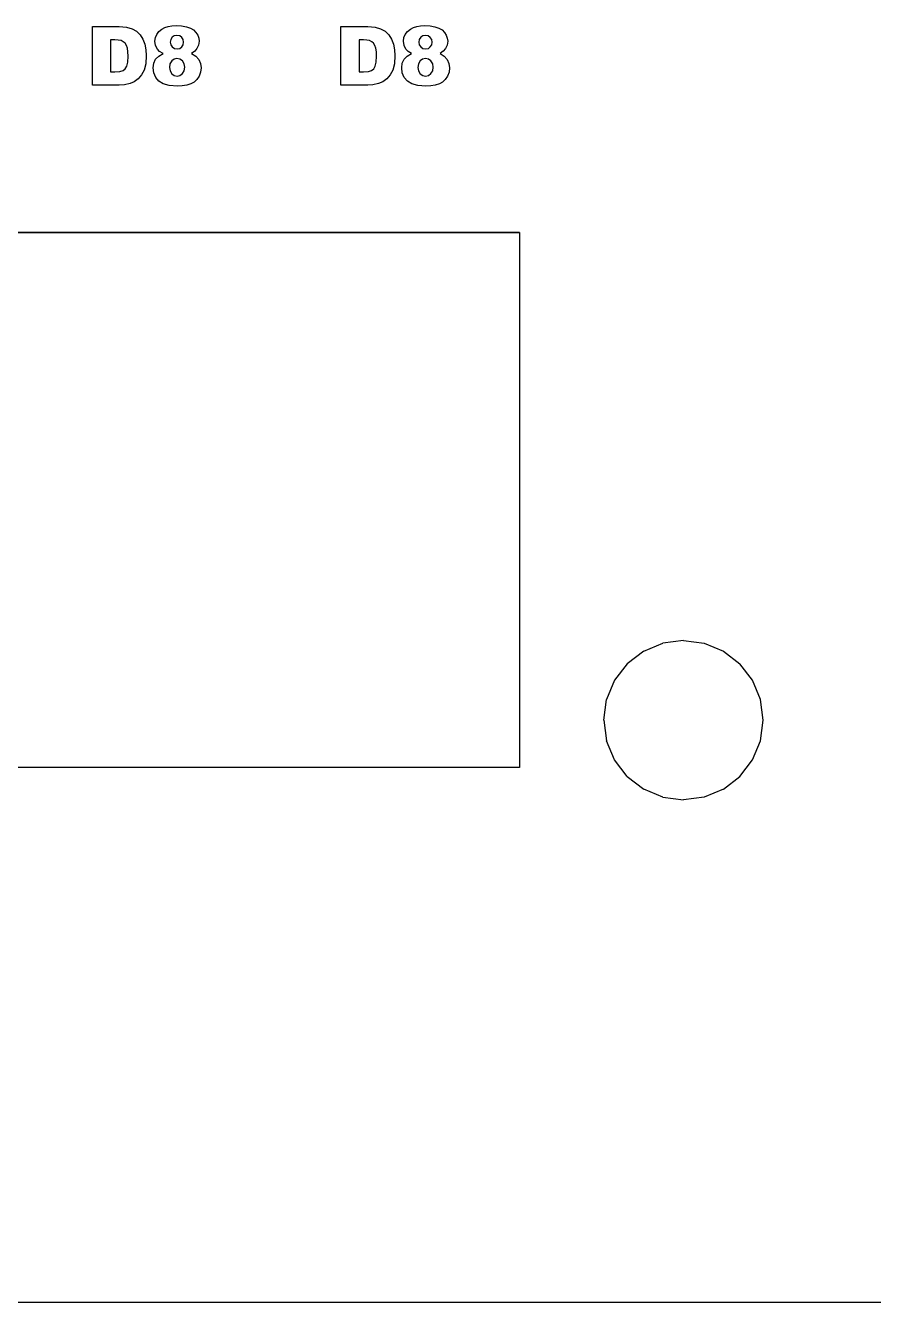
# Model space of a CAD drawing. Header units: metres. Extents: x 0 to 5.2, y 0 to 2.14.
# Drawn here: x 2.119 to 2.843, y 0 to 1.09 of the extents above; entities that cross this region are included whole.
import ezdxf

# ---------------------------------------------------------------- set-up
doc = ezdxf.new("R2010")
doc.units = ezdxf.units.M

msp = doc.modelspace()

# ---------------------------------------------------------------- linework, layer by layer
at = {"layer": 'D8#1'}
for p, q in [((2.176, 1.0888, 0.0626), (2.199, 1.0888, 0.0626)), ((2.176, 1.0388, 0.0625), (2.176, 1.0888, 0.0626)), ((2.176, 1.0888, 0.0946), (2.199, 1.0888, 0.0946)), ((2.176, 1.0388, 0.0945), (2.176, 1.0888, 0.0946)), ((2.176, 1.0888, 0.0626), (2.176, 1.0888, 0.0946)), ((2.199, 1.0888, 0.0626), (2.2051, 1.0884, 0.0626)), ((2.199, 1.0888, 0.0946), (2.2051, 1.0884, 0.0946)), ((2.199, 1.0888, 0.0626), (2.199, 1.0888, 0.0946)), ((2.2051, 1.0884, 0.0626), (2.21, 1.087, 0.0626)), ((2.2051, 1.0884, 0.0946), (2.21, 1.087, 0.0946)), ((2.2051, 1.0884, 0.0626), (2.2051, 1.0884, 0.0946)), ((2.21, 1.087, 0.0626), (2.2138, 1.0848, 0.0626)), ((2.21, 1.087, 0.0946), (2.2138, 1.0848, 0.0946)), ((2.21, 1.087, 0.0626), (2.21, 1.087, 0.0946)), ((2.2138, 1.0848, 0.0626), (2.2169, 1.0817, 0.0626)), ((2.2138, 1.0848, 0.0946), (2.2169, 1.0817, 0.0946)), ((2.2138, 1.0848, 0.0626), (2.2138, 1.0848, 0.0946)), ((2.2169, 1.0817, 0.0626), (2.2192, 1.078, 0.0626)), ((2.2169, 1.0817, 0.0946), (2.2192, 1.078, 0.0946)), ((2.2169, 1.0817, 0.0626), (2.2169, 1.0817, 0.0946)), ((2.2294, 1.0764, 0.0626), (2.2298, 1.0794, 0.0626)), ((2.2294, 1.0764, 0.0946), (2.2298, 1.0794, 0.0946)), ((2.2298, 1.0794, 0.0626), (2.2309, 1.0821, 0.0626)), ((2.2298, 1.0794, 0.0946), (2.2309, 1.0821, 0.0946)), ((2.2298, 1.0794, 0.0626), (2.2298, 1.0794, 0.0946)), ((2.2309, 1.0821, 0.0626), (2.2328, 1.0845, 0.0626)), ((2.2309, 1.0821, 0.0946), (2.2328, 1.0845, 0.0946)), ((2.2309, 1.0821, 0.0626), (2.2309, 1.0821, 0.0946)), ((2.2328, 1.0845, 0.0626), (2.2353, 1.0866, 0.0626)), ((2.2328, 1.0845, 0.0946), (2.2353, 1.0866, 0.0946)), ((2.2328, 1.0845, 0.0626), (2.2328, 1.0845, 0.0946)), ((2.2353, 1.0866, 0.0626), (2.2378, 1.088, 0.0626)), ((2.2353, 1.0866, 0.0946), (2.2378, 1.088, 0.0946)), ((2.2353, 1.0866, 0.0626), (2.2353, 1.0866, 0.0946)), ((2.2378, 1.088, 0.0626), (2.2407, 1.0889, 0.0626)), ((2.2378, 1.088, 0.0946), (2.2407, 1.0889, 0.0946)), ((2.2378, 1.088, 0.0626), (2.2378, 1.088, 0.0946)), ((2.2407, 1.0889, 0.0626), (2.2439, 1.0895, 0.0626)), ((2.2407, 1.0889, 0.0946), (2.2439, 1.0895, 0.0946)), ((2.2407, 1.0889, 0.0626), (2.2407, 1.0889, 0.0946)), ((2.2441, 1.0797, 0.0626), (2.2429, 1.0778, 0.0626)), ((2.2441, 1.0797, 0.0946), (2.2429, 1.0778, 0.0946)), ((2.2439, 1.0895, 0.0626), (2.2475, 1.0897, 0.0626)), ((2.2439, 1.0895, 0.0946), (2.2475, 1.0897, 0.0946)), ((2.2439, 1.0895, 0.0626), (2.2439, 1.0895, 0.0946)), ((2.2459, 1.0808, 0.0626), (2.2441, 1.0797, 0.0626)), ((2.2459, 1.0808, 0.0946), (2.2441, 1.0797, 0.0946)), ((2.2441, 1.0797, 0.0626), (2.2441, 1.0797, 0.0946)), ((2.2482, 1.0812, 0.0626), (2.2459, 1.0808, 0.0626)), ((2.2482, 1.0812, 0.0946), (2.2459, 1.0808, 0.0946)), ((2.2459, 1.0808, 0.0626), (2.2459, 1.0808, 0.0946)), ((2.2475, 1.0897, 0.0626), (2.2522, 1.0895, 0.0626)), ((2.2475, 1.0897, 0.0946), (2.2522, 1.0895, 0.0946)), ((2.2475, 1.0897, 0.0626), (2.2475, 1.0897, 0.0946)), ((2.2505, 1.0808, 0.0626), (2.2482, 1.0812, 0.0626)), ((2.2505, 1.0808, 0.0946), (2.2482, 1.0812, 0.0946)), ((2.2482, 1.0812, 0.0626), (2.2482, 1.0812, 0.0946)), ((2.2523, 1.0796, 0.0626), (2.2505, 1.0808, 0.0626)), ((2.2523, 1.0796, 0.0946), (2.2505, 1.0808, 0.0946)), ((2.2505, 1.0808, 0.0626), (2.2505, 1.0808, 0.0946)), ((2.2522, 1.0895, 0.0626), (2.2562, 1.0887, 0.0626)), ((2.2522, 1.0895, 0.0946), (2.2562, 1.0887, 0.0946)), ((2.2522, 1.0895, 0.0626), (2.2522, 1.0895, 0.0946)), ((2.2535, 1.0778, 0.0626), (2.2523, 1.0796, 0.0626)), ((2.2535, 1.0778, 0.0946), (2.2523, 1.0796, 0.0946)), ((2.2523, 1.0796, 0.0626), (2.2523, 1.0796, 0.0946)), ((2.2562, 1.0887, 0.0626), (2.2596, 1.0876, 0.0626)), ((2.2562, 1.0887, 0.0946), (2.2596, 1.0876, 0.0946)), ((2.2562, 1.0887, 0.0626), (2.2562, 1.0887, 0.0946)), ((2.2596, 1.0876, 0.0626), (2.2623, 1.0859, 0.0626)), ((2.2596, 1.0876, 0.0946), (2.2623, 1.0859, 0.0946)), ((2.2596, 1.0876, 0.0626), (2.2596, 1.0876, 0.0946)), ((2.2623, 1.0859, 0.0626), (2.2644, 1.0838, 0.0626)), ((2.2623, 1.0859, 0.0946), (2.2644, 1.0838, 0.0946)), ((2.2623, 1.0859, 0.0626), (2.2623, 1.0859, 0.0946)), ((2.2644, 1.0838, 0.0626), (2.2659, 1.0816, 0.0626)), ((2.2644, 1.0838, 0.0946), (2.2659, 1.0816, 0.0946)), ((2.2644, 1.0838, 0.0626), (2.2644, 1.0838, 0.0946)), ((2.2659, 1.0816, 0.0626), (2.2668, 1.079, 0.0626)), ((2.2659, 1.0816, 0.0946), (2.2668, 1.079, 0.0946)), ((2.2659, 1.0816, 0.0626), (2.2659, 1.0816, 0.0946)), ((2.2668, 1.079, 0.0626), (2.2671, 1.0763, 0.0626)), ((2.2668, 1.079, 0.0946), (2.2671, 1.0763, 0.0946)), ((2.2668, 1.079, 0.0626), (2.2668, 1.079, 0.0946)), ((2.1915, 1.0775, 0.0626), (2.1915, 1.0502, 0.0625)), ((2.1953, 1.0775, 0.0626), (2.1915, 1.0775, 0.0626)), ((2.1915, 1.0775, 0.0946), (2.1915, 1.0502, 0.0945)), ((2.1953, 1.0775, 0.0946), (2.1915, 1.0775, 0.0946)), ((2.1915, 1.0775, 0.0626), (2.1915, 1.0775, 0.0946)), ((2.1981, 1.0773, 0.0626), (2.1953, 1.0775, 0.0626)), ((2.1981, 1.0773, 0.0946), (2.1953, 1.0775, 0.0946)), ((2.1953, 1.0775, 0.0626), (2.1953, 1.0775, 0.0946)), ((2.2005, 1.0768, 0.0626), (2.1981, 1.0773, 0.0626)), ((2.2005, 1.0768, 0.0946), (2.1981, 1.0773, 0.0946)), ((2.1981, 1.0773, 0.0626), (2.1981, 1.0773, 0.0946)), ((2.2024, 1.0759, 0.0626), (2.2005, 1.0768, 0.0626)), ((2.2024, 1.0759, 0.0946), (2.2005, 1.0768, 0.0946)), ((2.2005, 1.0768, 0.0626), (2.2005, 1.0768, 0.0946)), ((2.2039, 1.0746, 0.0626), (2.2024, 1.0759, 0.0626)), ((2.2039, 1.0746, 0.0946), (2.2024, 1.0759, 0.0946)), ((2.2024, 1.0759, 0.0626), (2.2024, 1.0759, 0.0946)), ((2.2051, 1.0728, 0.0626), (2.2039, 1.0746, 0.0626)), ((2.2051, 1.0728, 0.0946), (2.2039, 1.0746, 0.0946)), ((2.2039, 1.0746, 0.0626), (2.2039, 1.0746, 0.0946)), ((2.2059, 1.0704, 0.0626), (2.2051, 1.0728, 0.0626)), ((2.2059, 1.0704, 0.0946), (2.2051, 1.0728, 0.0946)), ((2.2051, 1.0728, 0.0626), (2.2051, 1.0728, 0.0946)), ((2.2064, 1.0674, 0.0626), (2.2059, 1.0704, 0.0626)), ((2.2064, 1.0674, 0.0946), (2.2059, 1.0704, 0.0946)), ((2.2059, 1.0704, 0.0626), (2.2059, 1.0704, 0.0946)), ((2.2192, 1.078, 0.0626), (2.2208, 1.0737, 0.0626)), ((2.2192, 1.078, 0.0946), (2.2208, 1.0737, 0.0946)), ((2.2192, 1.078, 0.0626), (2.2192, 1.078, 0.0946)), ((2.2208, 1.0737, 0.0626), (2.2217, 1.069, 0.0626)), ((2.2208, 1.0737, 0.0946), (2.2217, 1.069, 0.0946)), ((2.2208, 1.0737, 0.0626), (2.2208, 1.0737, 0.0946)), ((2.2217, 1.069, 0.0626), (2.222, 1.064, 0.0626)), ((2.2217, 1.069, 0.0946), (2.222, 1.064, 0.0946)), ((2.2217, 1.069, 0.0626), (2.2217, 1.069, 0.0946)), ((2.23, 1.0728, 0.0626), (2.2294, 1.0764, 0.0626)), ((2.23, 1.0728, 0.0946), (2.2294, 1.0764, 0.0946)), ((2.2294, 1.0764, 0.0626), (2.2294, 1.0764, 0.0946)), ((2.2315, 1.0696, 0.0626), (2.23, 1.0728, 0.0626)), ((2.2315, 1.0696, 0.0946), (2.23, 1.0728, 0.0946)), ((2.23, 1.0728, 0.0626), (2.23, 1.0728, 0.0946)), ((2.2334, 1.0676, 0.0626), (2.2315, 1.0696, 0.0626)), ((2.2334, 1.0676, 0.0946), (2.2315, 1.0696, 0.0946)), ((2.2315, 1.0696, 0.0626), (2.2315, 1.0696, 0.0946)), ((2.2429, 1.0778, 0.0626), (2.2425, 1.0755, 0.0626)), ((2.2429, 1.0778, 0.0946), (2.2425, 1.0755, 0.0946)), ((2.2425, 1.0755, 0.0626), (2.2429, 1.0732, 0.0626)), ((2.2425, 1.0755, 0.0946), (2.2429, 1.0732, 0.0946)), ((2.2425, 1.0755, 0.0626), (2.2425, 1.0755, 0.0946)), ((2.2429, 1.0778, 0.0626), (2.2429, 1.0778, 0.0946)), ((2.2429, 1.0732, 0.0626), (2.2441, 1.0714, 0.0626)), ((2.2429, 1.0732, 0.0946), (2.2441, 1.0714, 0.0946)), ((2.2429, 1.0732, 0.0626), (2.2429, 1.0732, 0.0946)), ((2.2441, 1.0714, 0.0626), (2.246, 1.0702, 0.0626)), ((2.2441, 1.0714, 0.0946), (2.246, 1.0702, 0.0946)), ((2.2441, 1.0714, 0.0626), (2.2441, 1.0714, 0.0946)), ((2.246, 1.0702, 0.0626), (2.2484, 1.0698, 0.0626)), ((2.246, 1.0702, 0.0946), (2.2484, 1.0698, 0.0946)), ((2.246, 1.0702, 0.0626), (2.246, 1.0702, 0.0946)), ((2.2484, 1.0698, 0.0626), (2.2506, 1.0702, 0.0626)), ((2.2484, 1.0698, 0.0946), (2.2506, 1.0702, 0.0946)), ((2.2484, 1.0698, 0.0626), (2.2484, 1.0698, 0.0946)), ((2.2506, 1.0702, 0.0626), (2.2524, 1.0714, 0.0626)), ((2.2506, 1.0702, 0.0946), (2.2524, 1.0714, 0.0946)), ((2.2506, 1.0702, 0.0626), (2.2506, 1.0702, 0.0946)), ((2.2524, 1.0714, 0.0626), (2.2535, 1.0732, 0.0626)), ((2.2524, 1.0714, 0.0946), (2.2535, 1.0732, 0.0946)), ((2.2524, 1.0714, 0.0626), (2.2524, 1.0714, 0.0946)), ((2.2539, 1.0754, 0.0626), (2.2535, 1.0778, 0.0626)), ((2.2539, 1.0754, 0.0946), (2.2535, 1.0778, 0.0946)), ((2.2535, 1.0778, 0.0626), (2.2535, 1.0778, 0.0946)), ((2.2535, 1.0732, 0.0626), (2.2539, 1.0754, 0.0626)), ((2.2535, 1.0732, 0.0946), (2.2539, 1.0754, 0.0946)), ((2.2535, 1.0732, 0.0626), (2.2535, 1.0732, 0.0946)), ((2.2539, 1.0754, 0.0626), (2.2539, 1.0754, 0.0946)), ((2.2652, 1.07, 0.0626), (2.2634, 1.0678, 0.0626)), ((2.2652, 1.07, 0.0946), (2.2634, 1.0678, 0.0946)), ((2.2667, 1.073, 0.0626), (2.2652, 1.07, 0.0626)), ((2.2667, 1.073, 0.0946), (2.2652, 1.07, 0.0946)), ((2.2652, 1.07, 0.0626), (2.2652, 1.07, 0.0946)), ((2.2671, 1.0763, 0.0626), (2.2667, 1.073, 0.0626)), ((2.2671, 1.0763, 0.0946), (2.2667, 1.073, 0.0946)), ((2.2667, 1.073, 0.0626), (2.2667, 1.073, 0.0946)), ((2.2671, 1.0763, 0.0626), (2.2671, 1.0763, 0.0946)), ((2.2054, 1.055, 0.0625), (2.2062, 1.0585, 0.0625)), ((2.2054, 1.055, 0.0945), (2.2062, 1.0585, 0.0945)), ((2.2062, 1.0585, 0.0625), (2.2065, 1.0637, 0.0626)), ((2.2062, 1.0585, 0.0945), (2.2065, 1.0637, 0.0946)), ((2.2062, 1.0585, 0.0625), (2.2062, 1.0585, 0.0945)), ((2.2065, 1.0637, 0.0626), (2.2064, 1.0674, 0.0626)), ((2.2065, 1.0637, 0.0946), (2.2064, 1.0674, 0.0946)), ((2.2064, 1.0674, 0.0626), (2.2064, 1.0674, 0.0946)), ((2.2065, 1.0637, 0.0626), (2.2065, 1.0637, 0.0946)), ((2.222, 1.064, 0.0626), (2.2216, 1.0569, 0.0625)), ((2.222, 1.064, 0.0946), (2.2216, 1.0569, 0.0945)), ((2.222, 1.064, 0.0626), (2.222, 1.064, 0.0946)), ((2.2279, 1.0535, 0.0625), (2.2284, 1.0576, 0.0625)), ((2.2279, 1.0535, 0.0945), (2.2284, 1.0576, 0.0945)), ((2.2284, 1.0576, 0.0625), (2.23, 1.061, 0.0625)), ((2.2284, 1.0576, 0.0945), (2.23, 1.061, 0.0945)), ((2.2284, 1.0576, 0.0625), (2.2284, 1.0576, 0.0945)), ((2.23, 1.061, 0.0625), (2.2326, 1.0637, 0.0626)), ((2.23, 1.061, 0.0945), (2.2326, 1.0637, 0.0946)), ((2.23, 1.061, 0.0625), (2.23, 1.061, 0.0945)), ((2.2326, 1.0637, 0.0626), (2.2363, 1.0657, 0.0626)), ((2.2326, 1.0637, 0.0946), (2.2363, 1.0657, 0.0946)), ((2.2326, 1.0637, 0.0626), (2.2326, 1.0637, 0.0946)), ((2.2363, 1.0657, 0.0626), (2.2334, 1.0676, 0.0626)), ((2.2363, 1.0657, 0.0946), (2.2334, 1.0676, 0.0946)), ((2.2334, 1.0676, 0.0626), (2.2334, 1.0676, 0.0946)), ((2.2363, 1.0657, 0.0626), (2.2363, 1.0657, 0.0946)), ((2.2422, 1.0571, 0.0625), (2.2418, 1.054, 0.0625)), ((2.2422, 1.0571, 0.0945), (2.2418, 1.054, 0.0945)), ((2.2437, 1.0596, 0.0625), (2.2422, 1.0571, 0.0625)), ((2.2437, 1.0596, 0.0945), (2.2422, 1.0571, 0.0945)), ((2.2422, 1.0571, 0.0625), (2.2422, 1.0571, 0.0945)), ((2.2458, 1.0611, 0.0625), (2.2437, 1.0596, 0.0625)), ((2.2458, 1.0611, 0.0945), (2.2437, 1.0596, 0.0945)), ((2.2437, 1.0596, 0.0625), (2.2437, 1.0596, 0.0945)), ((2.2482, 1.0616, 0.0625), (2.2458, 1.0611, 0.0625)), ((2.2482, 1.0616, 0.0945), (2.2458, 1.0611, 0.0945)), ((2.2458, 1.0611, 0.0625), (2.2458, 1.0611, 0.0945)), ((2.2507, 1.0611, 0.0625), (2.2482, 1.0616, 0.0625)), ((2.2507, 1.0611, 0.0945), (2.2482, 1.0616, 0.0945)), ((2.2482, 1.0616, 0.0625), (2.2482, 1.0616, 0.0945)), ((2.2528, 1.0595, 0.0625), (2.2507, 1.0611, 0.0625)), ((2.2528, 1.0595, 0.0945), (2.2507, 1.0611, 0.0945)), ((2.2507, 1.0611, 0.0625), (2.2507, 1.0611, 0.0945)), ((2.2543, 1.0571, 0.0625), (2.2528, 1.0595, 0.0625)), ((2.2543, 1.0571, 0.0945), (2.2528, 1.0595, 0.0945)), ((2.2528, 1.0595, 0.0625), (2.2528, 1.0595, 0.0945)), ((2.2548, 1.0541, 0.0625), (2.2543, 1.0571, 0.0625)), ((2.2548, 1.0541, 0.0945), (2.2543, 1.0571, 0.0945)), ((2.2543, 1.0571, 0.0625), (2.2543, 1.0571, 0.0945)), ((2.2634, 1.0678, 0.0626), (2.2607, 1.0657, 0.0626)), ((2.2634, 1.0678, 0.0946), (2.2607, 1.0657, 0.0946)), ((2.2607, 1.0657, 0.0626), (2.2643, 1.0635, 0.0626)), ((2.2607, 1.0657, 0.0946), (2.2643, 1.0635, 0.0946)), ((2.2607, 1.0657, 0.0626), (2.2607, 1.0657, 0.0946)), ((2.2634, 1.0678, 0.0626), (2.2634, 1.0678, 0.0946)), ((2.2643, 1.0635, 0.0626), (2.2668, 1.0606, 0.0625)), ((2.2643, 1.0635, 0.0946), (2.2668, 1.0606, 0.0945)), ((2.2643, 1.0635, 0.0626), (2.2643, 1.0635, 0.0946)), ((2.2668, 1.0606, 0.0625), (2.2683, 1.0572, 0.0625)), ((2.2668, 1.0606, 0.0945), (2.2683, 1.0572, 0.0945)), ((2.2668, 1.0606, 0.0625), (2.2668, 1.0606, 0.0945)), ((2.2683, 1.0572, 0.0625), (2.2688, 1.0535, 0.0625)), ((2.2683, 1.0572, 0.0945), (2.2688, 1.0535, 0.0945)), ((2.2683, 1.0572, 0.0625), (2.2683, 1.0572, 0.0945)), ((2.1915, 1.0502, 0.0625), (2.1953, 1.0502, 0.0625)), ((2.1915, 1.0502, 0.0945), (2.1953, 1.0502, 0.0945)), ((2.1915, 1.0502, 0.0625), (2.1915, 1.0502, 0.0945)), ((2.1953, 1.0502, 0.0625), (2.1994, 1.0505, 0.0625)), ((2.1953, 1.0502, 0.0945), (2.1994, 1.0505, 0.0945)), ((2.1953, 1.0502, 0.0625), (2.1953, 1.0502, 0.0945)), ((2.1994, 1.0505, 0.0625), (2.2022, 1.0513, 0.0625)), ((2.1994, 1.0505, 0.0945), (2.2022, 1.0513, 0.0945)), ((2.1994, 1.0505, 0.0625), (2.1994, 1.0505, 0.0945)), ((2.2022, 1.0513, 0.0625), (2.204, 1.0528, 0.0625)), ((2.2022, 1.0513, 0.0945), (2.204, 1.0528, 0.0945)), ((2.2022, 1.0513, 0.0625), (2.2022, 1.0513, 0.0945)), ((2.204, 1.0528, 0.0625), (2.2054, 1.055, 0.0625)), ((2.204, 1.0528, 0.0945), (2.2054, 1.055, 0.0945)), ((2.204, 1.0528, 0.0625), (2.204, 1.0528, 0.0945)), ((2.2054, 1.055, 0.0625), (2.2054, 1.055, 0.0945)), ((2.218, 1.0475, 0.0625), (2.2152, 1.0442, 0.0625)), ((2.218, 1.0475, 0.0945), (2.2152, 1.0442, 0.0945)), ((2.2202, 1.0516, 0.0625), (2.218, 1.0475, 0.0625)), ((2.2202, 1.0516, 0.0945), (2.218, 1.0475, 0.0945)), ((2.218, 1.0475, 0.0625), (2.218, 1.0475, 0.0945)), ((2.2216, 1.0569, 0.0625), (2.2202, 1.0516, 0.0625)), ((2.2216, 1.0569, 0.0945), (2.2202, 1.0516, 0.0945)), ((2.2202, 1.0516, 0.0625), (2.2202, 1.0516, 0.0945)), ((2.2216, 1.0569, 0.0625), (2.2216, 1.0569, 0.0945)), ((2.2285, 1.0493, 0.0625), (2.2279, 1.0535, 0.0625)), ((2.2285, 1.0493, 0.0945), (2.2279, 1.0535, 0.0945)), ((2.2279, 1.0535, 0.0625), (2.2279, 1.0535, 0.0945)), ((2.2301, 1.0454, 0.0625), (2.2285, 1.0493, 0.0625)), ((2.2301, 1.0454, 0.0945), (2.2285, 1.0493, 0.0945)), ((2.2285, 1.0493, 0.0625), (2.2285, 1.0493, 0.0945)), ((2.2418, 1.054, 0.0625), (2.2423, 1.051, 0.0625)), ((2.2418, 1.054, 0.0945), (2.2423, 1.051, 0.0945)), ((2.2418, 1.054, 0.0625), (2.2418, 1.054, 0.0945)), ((2.2423, 1.051, 0.0625), (2.2438, 1.0486, 0.0625)), ((2.2423, 1.051, 0.0945), (2.2438, 1.0486, 0.0945)), ((2.2423, 1.051, 0.0625), (2.2423, 1.051, 0.0945)), ((2.2438, 1.0486, 0.0625), (2.2459, 1.047, 0.0625)), ((2.2438, 1.0486, 0.0945), (2.2459, 1.047, 0.0945)), ((2.2438, 1.0486, 0.0625), (2.2438, 1.0486, 0.0945)), ((2.2459, 1.047, 0.0625), (2.2484, 1.0465, 0.0625)), ((2.2459, 1.047, 0.0945), (2.2484, 1.0465, 0.0945)), ((2.2459, 1.047, 0.0625), (2.2459, 1.047, 0.0945)), ((2.2484, 1.0465, 0.0625), (2.2507, 1.0471, 0.0625)), ((2.2484, 1.0465, 0.0945), (2.2507, 1.0471, 0.0945)), ((2.2484, 1.0465, 0.0625), (2.2484, 1.0465, 0.0945)), ((2.2507, 1.0471, 0.0625), (2.2528, 1.0487, 0.0625)), ((2.2507, 1.0471, 0.0945), (2.2528, 1.0487, 0.0945)), ((2.2507, 1.0471, 0.0625), (2.2507, 1.0471, 0.0945)), ((2.2528, 1.0487, 0.0625), (2.2543, 1.0511, 0.0625)), ((2.2528, 1.0487, 0.0945), (2.2543, 1.0511, 0.0945)), ((2.2528, 1.0487, 0.0625), (2.2528, 1.0487, 0.0945)), ((2.2543, 1.0511, 0.0625), (2.2548, 1.0541, 0.0625)), ((2.2543, 1.0511, 0.0945), (2.2548, 1.0541, 0.0945)), ((2.2543, 1.0511, 0.0625), (2.2543, 1.0511, 0.0945)), ((2.2548, 1.0541, 0.0625), (2.2548, 1.0541, 0.0945)), ((2.2671, 1.0465, 0.0625), (2.2651, 1.0436, 0.0625)), ((2.2671, 1.0465, 0.0945), (2.2651, 1.0436, 0.0945)), ((2.2683, 1.0499, 0.0625), (2.2671, 1.0465, 0.0625)), ((2.2683, 1.0499, 0.0945), (2.2671, 1.0465, 0.0945)), ((2.2671, 1.0465, 0.0625), (2.2671, 1.0465, 0.0945)), ((2.2688, 1.0535, 0.0625), (2.2683, 1.0499, 0.0625)), ((2.2688, 1.0535, 0.0945), (2.2683, 1.0499, 0.0945)), ((2.2683, 1.0499, 0.0625), (2.2683, 1.0499, 0.0945)), ((2.2688, 1.0535, 0.0625), (2.2688, 1.0535, 0.0945)), ((2.199, 1.0388, 0.0625), (2.176, 1.0388, 0.0625)), ((2.199, 1.0388, 0.0945), (2.176, 1.0388, 0.0945)), ((2.176, 1.0388, 0.0625), (2.176, 1.0388, 0.0945)), ((2.2034, 1.0392, 0.0625), (2.199, 1.0388, 0.0625)), ((2.2034, 1.0392, 0.0945), (2.199, 1.0388, 0.0945)), ((2.199, 1.0388, 0.0625), (2.199, 1.0388, 0.0945)), ((2.2082, 1.0402, 0.0625), (2.2034, 1.0392, 0.0625)), ((2.2082, 1.0402, 0.0945), (2.2034, 1.0392, 0.0945)), ((2.2034, 1.0392, 0.0625), (2.2034, 1.0392, 0.0945)), ((2.2118, 1.0417, 0.0625), (2.2082, 1.0402, 0.0625)), ((2.2118, 1.0417, 0.0945), (2.2082, 1.0402, 0.0945)), ((2.2082, 1.0402, 0.0625), (2.2082, 1.0402, 0.0945)), ((2.2152, 1.0442, 0.0625), (2.2118, 1.0417, 0.0625)), ((2.2152, 1.0442, 0.0945), (2.2118, 1.0417, 0.0945)), ((2.2118, 1.0417, 0.0625), (2.2118, 1.0417, 0.0945)), ((2.2152, 1.0442, 0.0625), (2.2152, 1.0442, 0.0945)), ((2.2328, 1.0422, 0.0625), (2.2301, 1.0454, 0.0625)), ((2.2328, 1.0422, 0.0945), (2.2301, 1.0454, 0.0945)), ((2.2301, 1.0454, 0.0625), (2.2301, 1.0454, 0.0945)), ((2.2365, 1.0399, 0.0625), (2.2328, 1.0422, 0.0625)), ((2.2365, 1.0399, 0.0945), (2.2328, 1.0422, 0.0945)), ((2.2328, 1.0422, 0.0625), (2.2328, 1.0422, 0.0945)), ((2.2416, 1.0385, 0.0625), (2.2365, 1.0399, 0.0625)), ((2.2416, 1.0385, 0.0945), (2.2365, 1.0399, 0.0945)), ((2.2365, 1.0399, 0.0625), (2.2365, 1.0399, 0.0945)), ((2.2486, 1.038, 0.0625), (2.2416, 1.0385, 0.0625)), ((2.2486, 1.038, 0.0945), (2.2416, 1.0385, 0.0945)), ((2.2416, 1.0385, 0.0625), (2.2416, 1.0385, 0.0945)), ((2.2527, 1.0382, 0.0625), (2.2486, 1.038, 0.0625)), ((2.2527, 1.0382, 0.0945), (2.2486, 1.038, 0.0945)), ((2.2486, 1.038, 0.0625), (2.2486, 1.038, 0.0945)), ((2.2566, 1.0388, 0.0625), (2.2527, 1.0382, 0.0625)), ((2.2566, 1.0388, 0.0945), (2.2527, 1.0382, 0.0945)), ((2.2527, 1.0382, 0.0625), (2.2527, 1.0382, 0.0945)), ((2.26, 1.0399, 0.0625), (2.2566, 1.0388, 0.0625)), ((2.26, 1.0399, 0.0945), (2.2566, 1.0388, 0.0945)), ((2.2566, 1.0388, 0.0625), (2.2566, 1.0388, 0.0945)), ((2.2628, 1.0414, 0.0625), (2.26, 1.0399, 0.0625)), ((2.2628, 1.0414, 0.0945), (2.26, 1.0399, 0.0945)), ((2.26, 1.0399, 0.0625), (2.26, 1.0399, 0.0945)), ((2.2651, 1.0436, 0.0625), (2.2628, 1.0414, 0.0625)), ((2.2651, 1.0436, 0.0945), (2.2628, 1.0414, 0.0945)), ((2.2628, 1.0414, 0.0625), (2.2628, 1.0414, 0.0945)), ((2.2651, 1.0436, 0.0625), (2.2651, 1.0436, 0.0945))]:
    msp.add_line(p, q, dxfattribs=at)
at = {"layer": 'D8#2'}
for p, q in [((2.3881, 1.0888, 0.0626), (2.4111, 1.0888, 0.0626)), ((2.3881, 1.0388, 0.0625), (2.3881, 1.0888, 0.0626)), ((2.3881, 1.0888, 0.0946), (2.4111, 1.0888, 0.0946)), ((2.3881, 1.0388, 0.0945), (2.3881, 1.0888, 0.0946)), ((2.3881, 1.0888, 0.0626), (2.3881, 1.0888, 0.0946)), ((2.4111, 1.0888, 0.0626), (2.4172, 1.0884, 0.0626)), ((2.4111, 1.0888, 0.0946), (2.4172, 1.0884, 0.0946)), ((2.4111, 1.0888, 0.0626), (2.4111, 1.0888, 0.0946)), ((2.4172, 1.0884, 0.0626), (2.422, 1.087, 0.0626)), ((2.4172, 1.0884, 0.0946), (2.422, 1.087, 0.0946)), ((2.4172, 1.0884, 0.0626), (2.4172, 1.0884, 0.0946)), ((2.422, 1.087, 0.0626), (2.4258, 1.0848, 0.0626)), ((2.422, 1.087, 0.0946), (2.4258, 1.0848, 0.0946)), ((2.422, 1.087, 0.0626), (2.422, 1.087, 0.0946)), ((2.4258, 1.0848, 0.0626), (2.4289, 1.0817, 0.0626)), ((2.4258, 1.0848, 0.0946), (2.4289, 1.0817, 0.0946)), ((2.4258, 1.0848, 0.0626), (2.4258, 1.0848, 0.0946)), ((2.4289, 1.0817, 0.0626), (2.4313, 1.078, 0.0626)), ((2.4289, 1.0817, 0.0946), (2.4313, 1.078, 0.0946)), ((2.4289, 1.0817, 0.0626), (2.4289, 1.0817, 0.0946)), ((2.4415, 1.0764, 0.0626), (2.4419, 1.0794, 0.0626)), ((2.4415, 1.0764, 0.0946), (2.4419, 1.0794, 0.0946)), ((2.4419, 1.0794, 0.0626), (2.443, 1.0821, 0.0626)), ((2.4419, 1.0794, 0.0946), (2.443, 1.0821, 0.0946)), ((2.4419, 1.0794, 0.0626), (2.4419, 1.0794, 0.0946)), ((2.443, 1.0821, 0.0626), (2.4448, 1.0845, 0.0626)), ((2.443, 1.0821, 0.0946), (2.4448, 1.0845, 0.0946)), ((2.443, 1.0821, 0.0626), (2.443, 1.0821, 0.0946)), ((2.4448, 1.0845, 0.0626), (2.4474, 1.0866, 0.0626)), ((2.4448, 1.0845, 0.0946), (2.4474, 1.0866, 0.0946)), ((2.4448, 1.0845, 0.0626), (2.4448, 1.0845, 0.0946)), ((2.4474, 1.0866, 0.0626), (2.4499, 1.088, 0.0626)), ((2.4474, 1.0866, 0.0946), (2.4499, 1.088, 0.0946)), ((2.4474, 1.0866, 0.0626), (2.4474, 1.0866, 0.0946)), ((2.4499, 1.088, 0.0626), (2.4528, 1.0889, 0.0626)), ((2.4499, 1.088, 0.0946), (2.4528, 1.0889, 0.0946)), ((2.4499, 1.088, 0.0626), (2.4499, 1.088, 0.0946)), ((2.4528, 1.0889, 0.0626), (2.456, 1.0895, 0.0626)), ((2.4528, 1.0889, 0.0946), (2.456, 1.0895, 0.0946)), ((2.4528, 1.0889, 0.0626), (2.4528, 1.0889, 0.0946)), ((2.4562, 1.0797, 0.0626), (2.455, 1.0778, 0.0626)), ((2.4562, 1.0797, 0.0946), (2.455, 1.0778, 0.0946)), ((2.456, 1.0895, 0.0626), (2.4596, 1.0897, 0.0626)), ((2.456, 1.0895, 0.0946), (2.4596, 1.0897, 0.0946)), ((2.456, 1.0895, 0.0626), (2.456, 1.0895, 0.0946)), ((2.458, 1.0808, 0.0626), (2.4562, 1.0797, 0.0626)), ((2.458, 1.0808, 0.0946), (2.4562, 1.0797, 0.0946)), ((2.4562, 1.0797, 0.0626), (2.4562, 1.0797, 0.0946)), ((2.4603, 1.0812, 0.0626), (2.458, 1.0808, 0.0626)), ((2.4603, 1.0812, 0.0946), (2.458, 1.0808, 0.0946)), ((2.458, 1.0808, 0.0626), (2.458, 1.0808, 0.0946)), ((2.4596, 1.0897, 0.0626), (2.4643, 1.0895, 0.0626)), ((2.4596, 1.0897, 0.0946), (2.4643, 1.0895, 0.0946)), ((2.4596, 1.0897, 0.0626), (2.4596, 1.0897, 0.0946)), ((2.4625, 1.0808, 0.0626), (2.4603, 1.0812, 0.0626)), ((2.4625, 1.0808, 0.0946), (2.4603, 1.0812, 0.0946)), ((2.4603, 1.0812, 0.0626), (2.4603, 1.0812, 0.0946)), ((2.4644, 1.0796, 0.0626), (2.4625, 1.0808, 0.0626)), ((2.4644, 1.0796, 0.0946), (2.4625, 1.0808, 0.0946)), ((2.4625, 1.0808, 0.0626), (2.4625, 1.0808, 0.0946)), ((2.4643, 1.0895, 0.0626), (2.4683, 1.0887, 0.0626)), ((2.4643, 1.0895, 0.0946), (2.4683, 1.0887, 0.0946)), ((2.4643, 1.0895, 0.0626), (2.4643, 1.0895, 0.0946)), ((2.4656, 1.0778, 0.0626), (2.4644, 1.0796, 0.0626)), ((2.4656, 1.0778, 0.0946), (2.4644, 1.0796, 0.0946)), ((2.4644, 1.0796, 0.0626), (2.4644, 1.0796, 0.0946)), ((2.4683, 1.0887, 0.0626), (2.4717, 1.0876, 0.0626)), ((2.4683, 1.0887, 0.0946), (2.4717, 1.0876, 0.0946)), ((2.4683, 1.0887, 0.0626), (2.4683, 1.0887, 0.0946)), ((2.4717, 1.0876, 0.0626), (2.4744, 1.0859, 0.0626)), ((2.4717, 1.0876, 0.0946), (2.4744, 1.0859, 0.0946)), ((2.4717, 1.0876, 0.0626), (2.4717, 1.0876, 0.0946)), ((2.4744, 1.0859, 0.0626), (2.4765, 1.0838, 0.0626)), ((2.4744, 1.0859, 0.0946), (2.4765, 1.0838, 0.0946)), ((2.4744, 1.0859, 0.0626), (2.4744, 1.0859, 0.0946)), ((2.4765, 1.0838, 0.0626), (2.478, 1.0816, 0.0626)), ((2.4765, 1.0838, 0.0946), (2.478, 1.0816, 0.0946)), ((2.4765, 1.0838, 0.0626), (2.4765, 1.0838, 0.0946)), ((2.478, 1.0816, 0.0626), (2.4789, 1.079, 0.0626)), ((2.478, 1.0816, 0.0946), (2.4789, 1.079, 0.0946)), ((2.478, 1.0816, 0.0626), (2.478, 1.0816, 0.0946)), ((2.4789, 1.079, 0.0626), (2.4792, 1.0763, 0.0626)), ((2.4789, 1.079, 0.0946), (2.4792, 1.0763, 0.0946)), ((2.4789, 1.079, 0.0626), (2.4789, 1.079, 0.0946)), ((2.4036, 1.0775, 0.0626), (2.4036, 1.0502, 0.0625)), ((2.4074, 1.0775, 0.0626), (2.4036, 1.0775, 0.0626)), ((2.4036, 1.0775, 0.0946), (2.4036, 1.0502, 0.0945)), ((2.4074, 1.0775, 0.0946), (2.4036, 1.0775, 0.0946)), ((2.4036, 1.0775, 0.0626), (2.4036, 1.0775, 0.0946)), ((2.4102, 1.0773, 0.0626), (2.4074, 1.0775, 0.0626)), ((2.4102, 1.0773, 0.0946), (2.4074, 1.0775, 0.0946)), ((2.4074, 1.0775, 0.0626), (2.4074, 1.0775, 0.0946)), ((2.4126, 1.0768, 0.0626), (2.4102, 1.0773, 0.0626)), ((2.4126, 1.0768, 0.0946), (2.4102, 1.0773, 0.0946)), ((2.4102, 1.0773, 0.0626), (2.4102, 1.0773, 0.0946)), ((2.4145, 1.0759, 0.0626), (2.4126, 1.0768, 0.0626)), ((2.4145, 1.0759, 0.0946), (2.4126, 1.0768, 0.0946)), ((2.4126, 1.0768, 0.0626), (2.4126, 1.0768, 0.0946)), ((2.416, 1.0746, 0.0626), (2.4145, 1.0759, 0.0626)), ((2.416, 1.0746, 0.0946), (2.4145, 1.0759, 0.0946)), ((2.4145, 1.0759, 0.0626), (2.4145, 1.0759, 0.0946)), ((2.4171, 1.0728, 0.0626), (2.416, 1.0746, 0.0626)), ((2.4171, 1.0728, 0.0946), (2.416, 1.0746, 0.0946)), ((2.416, 1.0746, 0.0626), (2.416, 1.0746, 0.0946)), ((2.4179, 1.0704, 0.0626), (2.4171, 1.0728, 0.0626)), ((2.4179, 1.0704, 0.0946), (2.4171, 1.0728, 0.0946)), ((2.4171, 1.0728, 0.0626), (2.4171, 1.0728, 0.0946)), ((2.4184, 1.0674, 0.0626), (2.4179, 1.0704, 0.0626)), ((2.4184, 1.0674, 0.0946), (2.4179, 1.0704, 0.0946)), ((2.4179, 1.0704, 0.0626), (2.4179, 1.0704, 0.0946)), ((2.4313, 1.078, 0.0626), (2.4329, 1.0737, 0.0626)), ((2.4313, 1.078, 0.0946), (2.4329, 1.0737, 0.0946)), ((2.4313, 1.078, 0.0626), (2.4313, 1.078, 0.0946)), ((2.4329, 1.0737, 0.0626), (2.4338, 1.069, 0.0626)), ((2.4329, 1.0737, 0.0946), (2.4338, 1.069, 0.0946)), ((2.4329, 1.0737, 0.0626), (2.4329, 1.0737, 0.0946)), ((2.4338, 1.069, 0.0626), (2.4341, 1.064, 0.0626)), ((2.4338, 1.069, 0.0946), (2.4341, 1.064, 0.0946)), ((2.4338, 1.069, 0.0626), (2.4338, 1.069, 0.0946)), ((2.442, 1.0728, 0.0626), (2.4415, 1.0764, 0.0626)), ((2.442, 1.0728, 0.0946), (2.4415, 1.0764, 0.0946)), ((2.4415, 1.0764, 0.0626), (2.4415, 1.0764, 0.0946)), ((2.4436, 1.0696, 0.0626), (2.442, 1.0728, 0.0626)), ((2.4436, 1.0696, 0.0946), (2.442, 1.0728, 0.0946)), ((2.442, 1.0728, 0.0626), (2.442, 1.0728, 0.0946)), ((2.4455, 1.0676, 0.0626), (2.4436, 1.0696, 0.0626)), ((2.4455, 1.0676, 0.0946), (2.4436, 1.0696, 0.0946)), ((2.4436, 1.0696, 0.0626), (2.4436, 1.0696, 0.0946)), ((2.455, 1.0778, 0.0626), (2.4546, 1.0755, 0.0626)), ((2.455, 1.0778, 0.0946), (2.4546, 1.0755, 0.0946)), ((2.4546, 1.0755, 0.0626), (2.455, 1.0732, 0.0626)), ((2.4546, 1.0755, 0.0946), (2.455, 1.0732, 0.0946)), ((2.4546, 1.0755, 0.0626), (2.4546, 1.0755, 0.0946)), ((2.455, 1.0778, 0.0626), (2.455, 1.0778, 0.0946)), ((2.455, 1.0732, 0.0626), (2.4562, 1.0714, 0.0626)), ((2.455, 1.0732, 0.0946), (2.4562, 1.0714, 0.0946)), ((2.455, 1.0732, 0.0626), (2.455, 1.0732, 0.0946)), ((2.4562, 1.0714, 0.0626), (2.4581, 1.0702, 0.0626)), ((2.4562, 1.0714, 0.0946), (2.4581, 1.0702, 0.0946)), ((2.4562, 1.0714, 0.0626), (2.4562, 1.0714, 0.0946)), ((2.4581, 1.0702, 0.0626), (2.4605, 1.0698, 0.0626)), ((2.4581, 1.0702, 0.0946), (2.4605, 1.0698, 0.0946)), ((2.4581, 1.0702, 0.0626), (2.4581, 1.0702, 0.0946)), ((2.4605, 1.0698, 0.0626), (2.4627, 1.0702, 0.0626)), ((2.4605, 1.0698, 0.0946), (2.4627, 1.0702, 0.0946)), ((2.4605, 1.0698, 0.0626), (2.4605, 1.0698, 0.0946)), ((2.4627, 1.0702, 0.0626), (2.4644, 1.0714, 0.0626)), ((2.4627, 1.0702, 0.0946), (2.4644, 1.0714, 0.0946)), ((2.4627, 1.0702, 0.0626), (2.4627, 1.0702, 0.0946)), ((2.4644, 1.0714, 0.0626), (2.4656, 1.0732, 0.0626)), ((2.4644, 1.0714, 0.0946), (2.4656, 1.0732, 0.0946)), ((2.4644, 1.0714, 0.0626), (2.4644, 1.0714, 0.0946)), ((2.466, 1.0754, 0.0626), (2.4656, 1.0778, 0.0626)), ((2.466, 1.0754, 0.0946), (2.4656, 1.0778, 0.0946)), ((2.4656, 1.0778, 0.0626), (2.4656, 1.0778, 0.0946)), ((2.4656, 1.0732, 0.0626), (2.466, 1.0754, 0.0626)), ((2.4656, 1.0732, 0.0946), (2.466, 1.0754, 0.0946)), ((2.4656, 1.0732, 0.0626), (2.4656, 1.0732, 0.0946)), ((2.466, 1.0754, 0.0626), (2.466, 1.0754, 0.0946)), ((2.4773, 1.07, 0.0626), (2.4754, 1.0678, 0.0626)), ((2.4773, 1.07, 0.0946), (2.4754, 1.0678, 0.0946)), ((2.4787, 1.073, 0.0626), (2.4773, 1.07, 0.0626)), ((2.4787, 1.073, 0.0946), (2.4773, 1.07, 0.0946)), ((2.4773, 1.07, 0.0626), (2.4773, 1.07, 0.0946)), ((2.4792, 1.0763, 0.0626), (2.4787, 1.073, 0.0626)), ((2.4792, 1.0763, 0.0946), (2.4787, 1.073, 0.0946)), ((2.4787, 1.073, 0.0626), (2.4787, 1.073, 0.0946)), ((2.4792, 1.0763, 0.0626), (2.4792, 1.0763, 0.0946)), ((2.4174, 1.055, 0.0625), (2.4183, 1.0585, 0.0625)), ((2.4174, 1.055, 0.0945), (2.4183, 1.0585, 0.0945)), ((2.4183, 1.0585, 0.0625), (2.4186, 1.0637, 0.0626)), ((2.4183, 1.0585, 0.0945), (2.4186, 1.0637, 0.0946)), ((2.4183, 1.0585, 0.0625), (2.4183, 1.0585, 0.0945)), ((2.4186, 1.0637, 0.0626), (2.4184, 1.0674, 0.0626)), ((2.4186, 1.0637, 0.0946), (2.4184, 1.0674, 0.0946)), ((2.4184, 1.0674, 0.0626), (2.4184, 1.0674, 0.0946)), ((2.4186, 1.0637, 0.0626), (2.4186, 1.0637, 0.0946)), ((2.4341, 1.064, 0.0626), (2.4337, 1.0569, 0.0625)), ((2.4341, 1.064, 0.0946), (2.4337, 1.0569, 0.0945)), ((2.4341, 1.064, 0.0626), (2.4341, 1.064, 0.0946)), ((2.44, 1.0535, 0.0625), (2.4405, 1.0576, 0.0625)), ((2.44, 1.0535, 0.0945), (2.4405, 1.0576, 0.0945)), ((2.4405, 1.0576, 0.0625), (2.442, 1.061, 0.0625)), ((2.4405, 1.0576, 0.0945), (2.442, 1.061, 0.0945)), ((2.4405, 1.0576, 0.0625), (2.4405, 1.0576, 0.0945)), ((2.442, 1.061, 0.0625), (2.4446, 1.0637, 0.0626)), ((2.442, 1.061, 0.0945), (2.4446, 1.0637, 0.0946)), ((2.442, 1.061, 0.0625), (2.442, 1.061, 0.0945)), ((2.4446, 1.0637, 0.0626), (2.4483, 1.0657, 0.0626)), ((2.4446, 1.0637, 0.0946), (2.4483, 1.0657, 0.0946)), ((2.4446, 1.0637, 0.0626), (2.4446, 1.0637, 0.0946)), ((2.4483, 1.0657, 0.0626), (2.4455, 1.0676, 0.0626)), ((2.4483, 1.0657, 0.0946), (2.4455, 1.0676, 0.0946)), ((2.4455, 1.0676, 0.0626), (2.4455, 1.0676, 0.0946)), ((2.4483, 1.0657, 0.0626), (2.4483, 1.0657, 0.0946)), ((2.4543, 1.0571, 0.0625), (2.4538, 1.054, 0.0625)), ((2.4543, 1.0571, 0.0945), (2.4538, 1.054, 0.0945)), ((2.4558, 1.0596, 0.0625), (2.4543, 1.0571, 0.0625)), ((2.4558, 1.0596, 0.0945), (2.4543, 1.0571, 0.0945)), ((2.4543, 1.0571, 0.0625), (2.4543, 1.0571, 0.0945)), ((2.4578, 1.0611, 0.0625), (2.4558, 1.0596, 0.0625)), ((2.4578, 1.0611, 0.0945), (2.4558, 1.0596, 0.0945)), ((2.4558, 1.0596, 0.0625), (2.4558, 1.0596, 0.0945)), ((2.4603, 1.0616, 0.0625), (2.4578, 1.0611, 0.0625)), ((2.4603, 1.0616, 0.0945), (2.4578, 1.0611, 0.0945)), ((2.4578, 1.0611, 0.0625), (2.4578, 1.0611, 0.0945)), ((2.4627, 1.0611, 0.0625), (2.4603, 1.0616, 0.0625)), ((2.4627, 1.0611, 0.0945), (2.4603, 1.0616, 0.0945)), ((2.4603, 1.0616, 0.0625), (2.4603, 1.0616, 0.0945)), ((2.4649, 1.0595, 0.0625), (2.4627, 1.0611, 0.0625)), ((2.4649, 1.0595, 0.0945), (2.4627, 1.0611, 0.0945)), ((2.4627, 1.0611, 0.0625), (2.4627, 1.0611, 0.0945)), ((2.4664, 1.0571, 0.0625), (2.4649, 1.0595, 0.0625)), ((2.4664, 1.0571, 0.0945), (2.4649, 1.0595, 0.0945)), ((2.4649, 1.0595, 0.0625), (2.4649, 1.0595, 0.0945)), ((2.4669, 1.0541, 0.0625), (2.4664, 1.0571, 0.0625)), ((2.4669, 1.0541, 0.0945), (2.4664, 1.0571, 0.0945)), ((2.4664, 1.0571, 0.0625), (2.4664, 1.0571, 0.0945)), ((2.4754, 1.0678, 0.0626), (2.4728, 1.0657, 0.0626)), ((2.4754, 1.0678, 0.0946), (2.4728, 1.0657, 0.0946)), ((2.4728, 1.0657, 0.0626), (2.4763, 1.0635, 0.0626)), ((2.4728, 1.0657, 0.0946), (2.4763, 1.0635, 0.0946)), ((2.4728, 1.0657, 0.0626), (2.4728, 1.0657, 0.0946)), ((2.4754, 1.0678, 0.0626), (2.4754, 1.0678, 0.0946)), ((2.4763, 1.0635, 0.0626), (2.4788, 1.0606, 0.0625)), ((2.4763, 1.0635, 0.0946), (2.4788, 1.0606, 0.0945)), ((2.4763, 1.0635, 0.0626), (2.4763, 1.0635, 0.0946)), ((2.4788, 1.0606, 0.0625), (2.4803, 1.0572, 0.0625)), ((2.4788, 1.0606, 0.0945), (2.4803, 1.0572, 0.0945)), ((2.4788, 1.0606, 0.0625), (2.4788, 1.0606, 0.0945)), ((2.4803, 1.0572, 0.0625), (2.4808, 1.0535, 0.0625)), ((2.4803, 1.0572, 0.0945), (2.4808, 1.0535, 0.0945)), ((2.4803, 1.0572, 0.0625), (2.4803, 1.0572, 0.0945)), ((2.4036, 1.0502, 0.0625), (2.4073, 1.0502, 0.0625)), ((2.4036, 1.0502, 0.0945), (2.4073, 1.0502, 0.0945)), ((2.4036, 1.0502, 0.0625), (2.4036, 1.0502, 0.0945)), ((2.4073, 1.0502, 0.0625), (2.4115, 1.0505, 0.0625)), ((2.4073, 1.0502, 0.0945), (2.4115, 1.0505, 0.0945)), ((2.4073, 1.0502, 0.0625), (2.4073, 1.0502, 0.0945)), ((2.4115, 1.0505, 0.0625), (2.4142, 1.0513, 0.0625)), ((2.4115, 1.0505, 0.0945), (2.4142, 1.0513, 0.0945)), ((2.4115, 1.0505, 0.0625), (2.4115, 1.0505, 0.0945)), ((2.4142, 1.0513, 0.0625), (2.4161, 1.0528, 0.0625)), ((2.4142, 1.0513, 0.0945), (2.4161, 1.0528, 0.0945)), ((2.4142, 1.0513, 0.0625), (2.4142, 1.0513, 0.0945)), ((2.4161, 1.0528, 0.0625), (2.4174, 1.055, 0.0625)), ((2.4161, 1.0528, 0.0945), (2.4174, 1.055, 0.0945)), ((2.4161, 1.0528, 0.0625), (2.4161, 1.0528, 0.0945)), ((2.4174, 1.055, 0.0625), (2.4174, 1.055, 0.0945)), ((2.4301, 1.0475, 0.0625), (2.4272, 1.0442, 0.0625)), ((2.4301, 1.0475, 0.0945), (2.4272, 1.0442, 0.0945)), ((2.4323, 1.0516, 0.0625), (2.4301, 1.0475, 0.0625)), ((2.4323, 1.0516, 0.0945), (2.4301, 1.0475, 0.0945)), ((2.4301, 1.0475, 0.0625), (2.4301, 1.0475, 0.0945)), ((2.4337, 1.0569, 0.0625), (2.4323, 1.0516, 0.0625)), ((2.4337, 1.0569, 0.0945), (2.4323, 1.0516, 0.0945)), ((2.4323, 1.0516, 0.0625), (2.4323, 1.0516, 0.0945)), ((2.4337, 1.0569, 0.0625), (2.4337, 1.0569, 0.0945)), ((2.4405, 1.0493, 0.0625), (2.44, 1.0535, 0.0625)), ((2.4405, 1.0493, 0.0945), (2.44, 1.0535, 0.0945)), ((2.44, 1.0535, 0.0625), (2.44, 1.0535, 0.0945)), ((2.4422, 1.0454, 0.0625), (2.4405, 1.0493, 0.0625)), ((2.4422, 1.0454, 0.0945), (2.4405, 1.0493, 0.0945)), ((2.4405, 1.0493, 0.0625), (2.4405, 1.0493, 0.0945)), ((2.4538, 1.054, 0.0625), (2.4543, 1.051, 0.0625)), ((2.4538, 1.054, 0.0945), (2.4543, 1.051, 0.0945)), ((2.4538, 1.054, 0.0625), (2.4538, 1.054, 0.0945)), ((2.4543, 1.051, 0.0625), (2.4558, 1.0486, 0.0625)), ((2.4543, 1.051, 0.0945), (2.4558, 1.0486, 0.0945)), ((2.4543, 1.051, 0.0625), (2.4543, 1.051, 0.0945)), ((2.4558, 1.0486, 0.0625), (2.458, 1.047, 0.0625)), ((2.4558, 1.0486, 0.0945), (2.458, 1.047, 0.0945)), ((2.4558, 1.0486, 0.0625), (2.4558, 1.0486, 0.0945)), ((2.458, 1.047, 0.0625), (2.4604, 1.0465, 0.0625)), ((2.458, 1.047, 0.0945), (2.4604, 1.0465, 0.0945)), ((2.458, 1.047, 0.0625), (2.458, 1.047, 0.0945)), ((2.4604, 1.0465, 0.0625), (2.4628, 1.0471, 0.0625)), ((2.4604, 1.0465, 0.0945), (2.4628, 1.0471, 0.0945)), ((2.4604, 1.0465, 0.0625), (2.4604, 1.0465, 0.0945)), ((2.4628, 1.0471, 0.0625), (2.4649, 1.0487, 0.0625)), ((2.4628, 1.0471, 0.0945), (2.4649, 1.0487, 0.0945)), ((2.4628, 1.0471, 0.0625), (2.4628, 1.0471, 0.0945)), ((2.4649, 1.0487, 0.0625), (2.4664, 1.0511, 0.0625)), ((2.4649, 1.0487, 0.0945), (2.4664, 1.0511, 0.0945)), ((2.4649, 1.0487, 0.0625), (2.4649, 1.0487, 0.0945)), ((2.4664, 1.0511, 0.0625), (2.4669, 1.0541, 0.0625)), ((2.4664, 1.0511, 0.0945), (2.4669, 1.0541, 0.0945)), ((2.4664, 1.0511, 0.0625), (2.4664, 1.0511, 0.0945)), ((2.4669, 1.0541, 0.0625), (2.4669, 1.0541, 0.0945)), ((2.4791, 1.0465, 0.0625), (2.4772, 1.0436, 0.0625)), ((2.4791, 1.0465, 0.0945), (2.4772, 1.0436, 0.0945)), ((2.4804, 1.0499, 0.0625), (2.4791, 1.0465, 0.0625)), ((2.4804, 1.0499, 0.0945), (2.4791, 1.0465, 0.0945)), ((2.4791, 1.0465, 0.0625), (2.4791, 1.0465, 0.0945)), ((2.4808, 1.0535, 0.0625), (2.4804, 1.0499, 0.0625)), ((2.4808, 1.0535, 0.0945), (2.4804, 1.0499, 0.0945)), ((2.4804, 1.0499, 0.0625), (2.4804, 1.0499, 0.0945)), ((2.4808, 1.0535, 0.0625), (2.4808, 1.0535, 0.0945)), ((2.4111, 1.0388, 0.0625), (2.3881, 1.0388, 0.0625)), ((2.4111, 1.0388, 0.0945), (2.3881, 1.0388, 0.0945)), ((2.3881, 1.0388, 0.0625), (2.3881, 1.0388, 0.0945)), ((2.4154, 1.0392, 0.0625), (2.4111, 1.0388, 0.0625)), ((2.4154, 1.0392, 0.0945), (2.4111, 1.0388, 0.0945)), ((2.4111, 1.0388, 0.0625), (2.4111, 1.0388, 0.0945)), ((2.4203, 1.0402, 0.0625), (2.4154, 1.0392, 0.0625)), ((2.4203, 1.0402, 0.0945), (2.4154, 1.0392, 0.0945)), ((2.4154, 1.0392, 0.0625), (2.4154, 1.0392, 0.0945)), ((2.4239, 1.0417, 0.0625), (2.4203, 1.0402, 0.0625)), ((2.4239, 1.0417, 0.0945), (2.4203, 1.0402, 0.0945)), ((2.4203, 1.0402, 0.0625), (2.4203, 1.0402, 0.0945)), ((2.4272, 1.0442, 0.0625), (2.4239, 1.0417, 0.0625)), ((2.4272, 1.0442, 0.0945), (2.4239, 1.0417, 0.0945)), ((2.4239, 1.0417, 0.0625), (2.4239, 1.0417, 0.0945)), ((2.4272, 1.0442, 0.0625), (2.4272, 1.0442, 0.0945)), ((2.4448, 1.0422, 0.0625), (2.4422, 1.0454, 0.0625)), ((2.4448, 1.0422, 0.0945), (2.4422, 1.0454, 0.0945)), ((2.4422, 1.0454, 0.0625), (2.4422, 1.0454, 0.0945)), ((2.4485, 1.0399, 0.0625), (2.4448, 1.0422, 0.0625)), ((2.4485, 1.0399, 0.0945), (2.4448, 1.0422, 0.0945)), ((2.4448, 1.0422, 0.0625), (2.4448, 1.0422, 0.0945)), ((2.4537, 1.0385, 0.0625), (2.4485, 1.0399, 0.0625)), ((2.4537, 1.0385, 0.0945), (2.4485, 1.0399, 0.0945)), ((2.4485, 1.0399, 0.0625), (2.4485, 1.0399, 0.0945)), ((2.4607, 1.038, 0.0625), (2.4537, 1.0385, 0.0625)), ((2.4607, 1.038, 0.0945), (2.4537, 1.0385, 0.0945)), ((2.4537, 1.0385, 0.0625), (2.4537, 1.0385, 0.0945)), ((2.4648, 1.0382, 0.0625), (2.4607, 1.038, 0.0625)), ((2.4648, 1.0382, 0.0945), (2.4607, 1.038, 0.0945)), ((2.4607, 1.038, 0.0625), (2.4607, 1.038, 0.0945)), ((2.4686, 1.0388, 0.0625), (2.4648, 1.0382, 0.0625)), ((2.4686, 1.0388, 0.0945), (2.4648, 1.0382, 0.0945)), ((2.4648, 1.0382, 0.0625), (2.4648, 1.0382, 0.0945)), ((2.4721, 1.0399, 0.0625), (2.4686, 1.0388, 0.0625)), ((2.4721, 1.0399, 0.0945), (2.4686, 1.0388, 0.0945)), ((2.4686, 1.0388, 0.0625), (2.4686, 1.0388, 0.0945)), ((2.4749, 1.0414, 0.0625), (2.4721, 1.0399, 0.0625)), ((2.4749, 1.0414, 0.0945), (2.4721, 1.0399, 0.0945)), ((2.4721, 1.0399, 0.0625), (2.4721, 1.0399, 0.0945)), ((2.4772, 1.0436, 0.0625), (2.4749, 1.0414, 0.0625)), ((2.4772, 1.0436, 0.0945), (2.4749, 1.0414, 0.0945)), ((2.4749, 1.0414, 0.0625), (2.4749, 1.0414, 0.0945)), ((2.4772, 1.0436, 0.0625), (2.4772, 1.0436, 0.0945))]:
    msp.add_line(p, q, dxfattribs=at)
at = {"layer": 'EXTRUDER_SIDE'}
for p, q in [((0.844, 0.913, 0.0625), (2.5405, 0.913, 0.0625)), ((2.5405, 0.913, 0), (0.844, 0.913, 0)), ((2.5405, 0.913, 0.0625), (2.5405, 0.913, 0)), ((2.5405, 0.913, 0.0625), (2.5405, 0.4565, 0.0625)), ((2.5405, 0.913, 0), (2.5405, 0.4565, 0)), ((2.6465, 0.5559, 0.0625), (2.6324, 0.5451, 0.0625)), ((2.6465, 0.5559, 0), (2.6324, 0.5451, 0)), ((2.6465, 0.5559, 0.0625), (2.6629, 0.5627, 0.0625)), ((2.6465, 0.5559, 0), (2.6629, 0.5627, 0)), ((2.6465, 0.5559, 0.0625), (2.6465, 0.5559, 0)), ((2.6805, 0.565, 0.0625), (2.6629, 0.5627, 0.0625)), ((2.6805, 0.565, 0), (2.6629, 0.5627, 0)), ((2.6629, 0.5627, 0.0625), (2.6629, 0.5627, 0)), ((2.6805, 0.565, 0.0625), (2.6981, 0.5627, 0.0625)), ((2.6805, 0.565, 0.0625), (2.6805, 0.565, 0)), ((2.6805, 0.565, 0), (2.6981, 0.5627, 0)), ((2.6981, 0.5627, 0.0625), (2.6981, 0.5627, 0)), ((2.6981, 0.5627, 0.0625), (2.7145, 0.5559, 0.0625)), ((2.6981, 0.5627, 0), (2.7145, 0.5559, 0)), ((2.7145, 0.5559, 0.0625), (2.7145, 0.5559, 0)), ((2.7145, 0.5559, 0.0625), (2.7286, 0.5451, 0.0625)), ((2.7145, 0.5559, 0), (2.7286, 0.5451, 0)), ((2.6324, 0.5451, 0.0625), (2.6216, 0.531, 0.0625)), ((2.6324, 0.5451, 0), (2.6216, 0.531, 0)), ((2.6324, 0.5451, 0.0625), (2.6324, 0.5451, 0)), ((2.7394, 0.531, 0.0625), (2.7286, 0.5451, 0.0625)), ((2.7286, 0.5451, 0.0625), (2.7286, 0.5451, 0)), ((2.7394, 0.531, 0), (2.7286, 0.5451, 0)), ((2.6216, 0.531, 0.0625), (2.6148, 0.5146, 0.0625)), ((2.6216, 0.531, 0), (2.6148, 0.5146, 0)), ((2.6216, 0.531, 0.0625), (2.6216, 0.531, 0)), ((2.7394, 0.531, 0.0625), (2.7394, 0.531, 0)), ((2.7462, 0.5146, 0.0625), (2.7394, 0.531, 0.0625)), ((2.7462, 0.5146, 0), (2.7394, 0.531, 0)), ((2.6125, 0.497, 0.0625), (2.6148, 0.5146, 0.0625)), ((2.6125, 0.497, 0), (2.6148, 0.5146, 0)), ((2.6148, 0.5146, 0.0625), (2.6148, 0.5146, 0)), ((2.7462, 0.5146, 0.0625), (2.7462, 0.5146, 0)), ((2.7485, 0.497, 0.0625), (2.7462, 0.5146, 0.0625)), ((2.7485, 0.497, 0), (2.7462, 0.5146, 0)), ((2.6125, 0.497, 0.0625), (2.6148, 0.4794, 0.0625)), ((2.6125, 0.497, 0.0625), (2.6125, 0.497, 0)), ((2.6125, 0.497, 0), (2.6148, 0.4794, 0)), ((2.7462, 0.4794, 0.0625), (2.7485, 0.497, 0.0625)), ((2.7462, 0.4794, 0), (2.7485, 0.497, 0)), ((2.7485, 0.497, 0.0625), (2.7485, 0.497, 0)), ((2.6216, 0.463, 0.0625), (2.6148, 0.4794, 0.0625)), ((2.6148, 0.4794, 0.0625), (2.6148, 0.4794, 0)), ((2.6216, 0.463, 0), (2.6148, 0.4794, 0)), ((2.7394, 0.463, 0.0625), (2.7462, 0.4794, 0.0625)), ((2.7394, 0.463, 0), (2.7462, 0.4794, 0)), ((2.7462, 0.4794, 0.0625), (2.7462, 0.4794, 0)), ((2.6324, 0.4489, 0.0625), (2.6216, 0.463, 0.0625)), ((2.6216, 0.463, 0.0625), (2.6216, 0.463, 0)), ((2.6324, 0.4489, 0), (2.6216, 0.463, 0)), ((2.7286, 0.4489, 0.0625), (2.7394, 0.463, 0.0625)), ((2.7286, 0.4489, 0), (2.7394, 0.463, 0)), ((2.7394, 0.463, 0.0625), (2.7394, 0.463, 0)), ((2.5405, 0.4565, 0.0625), (0.844, 0.4565, 0.0625)), ((2.5405, 0.4565, 0), (0.844, 0.4565, 0)), ((2.5405, 0.4565, 0.0625), (2.5405, 0.4565, 0)), ((2.6324, 0.4489, 0.0625), (2.6465, 0.4381, 0.0625)), ((2.6324, 0.4489, 0.0625), (2.6324, 0.4489, 0)), ((2.6324, 0.4489, 0), (2.6465, 0.4381, 0)), ((2.7145, 0.4381, 0.0625), (2.7286, 0.4489, 0.0625)), ((2.7145, 0.4381, 0), (2.7286, 0.4489, 0)), ((2.7286, 0.4489, 0.0625), (2.7286, 0.4489, 0)), ((2.6629, 0.4313, 0.0625), (2.6465, 0.4381, 0.0625)), ((2.6465, 0.4381, 0.0625), (2.6465, 0.4381, 0)), ((2.6629, 0.4313, 0), (2.6465, 0.4381, 0)), ((2.7145, 0.4381, 0.0625), (2.6981, 0.4313, 0.0625)), ((2.7145, 0.4381, 0), (2.6981, 0.4313, 0)), ((2.7145, 0.4381, 0.0625), (2.7145, 0.4381, 0)), ((2.6629, 0.4313, 0.0625), (2.6805, 0.429, 0.0625)), ((2.6629, 0.4313, 0.0625), (2.6629, 0.4313, 0)), ((2.6629, 0.4313, 0), (2.6805, 0.429, 0)), ((2.6981, 0.4313, 0.0625), (2.6805, 0.429, 0.0625)), ((2.6981, 0.4313, 0), (2.6805, 0.429, 0)), ((2.6805, 0.429, 0.0625), (2.6805, 0.429, 0)), ((2.6981, 0.4313, 0.0625), (2.6981, 0.4313, 0)), ((5.204, 0), (0, 0)), ((5.204, 0, 0.0625), (0, 0, 0.0625))]:
    msp.add_line(p, q, dxfattribs=at)

doc.saveas('drawing.dxf')
